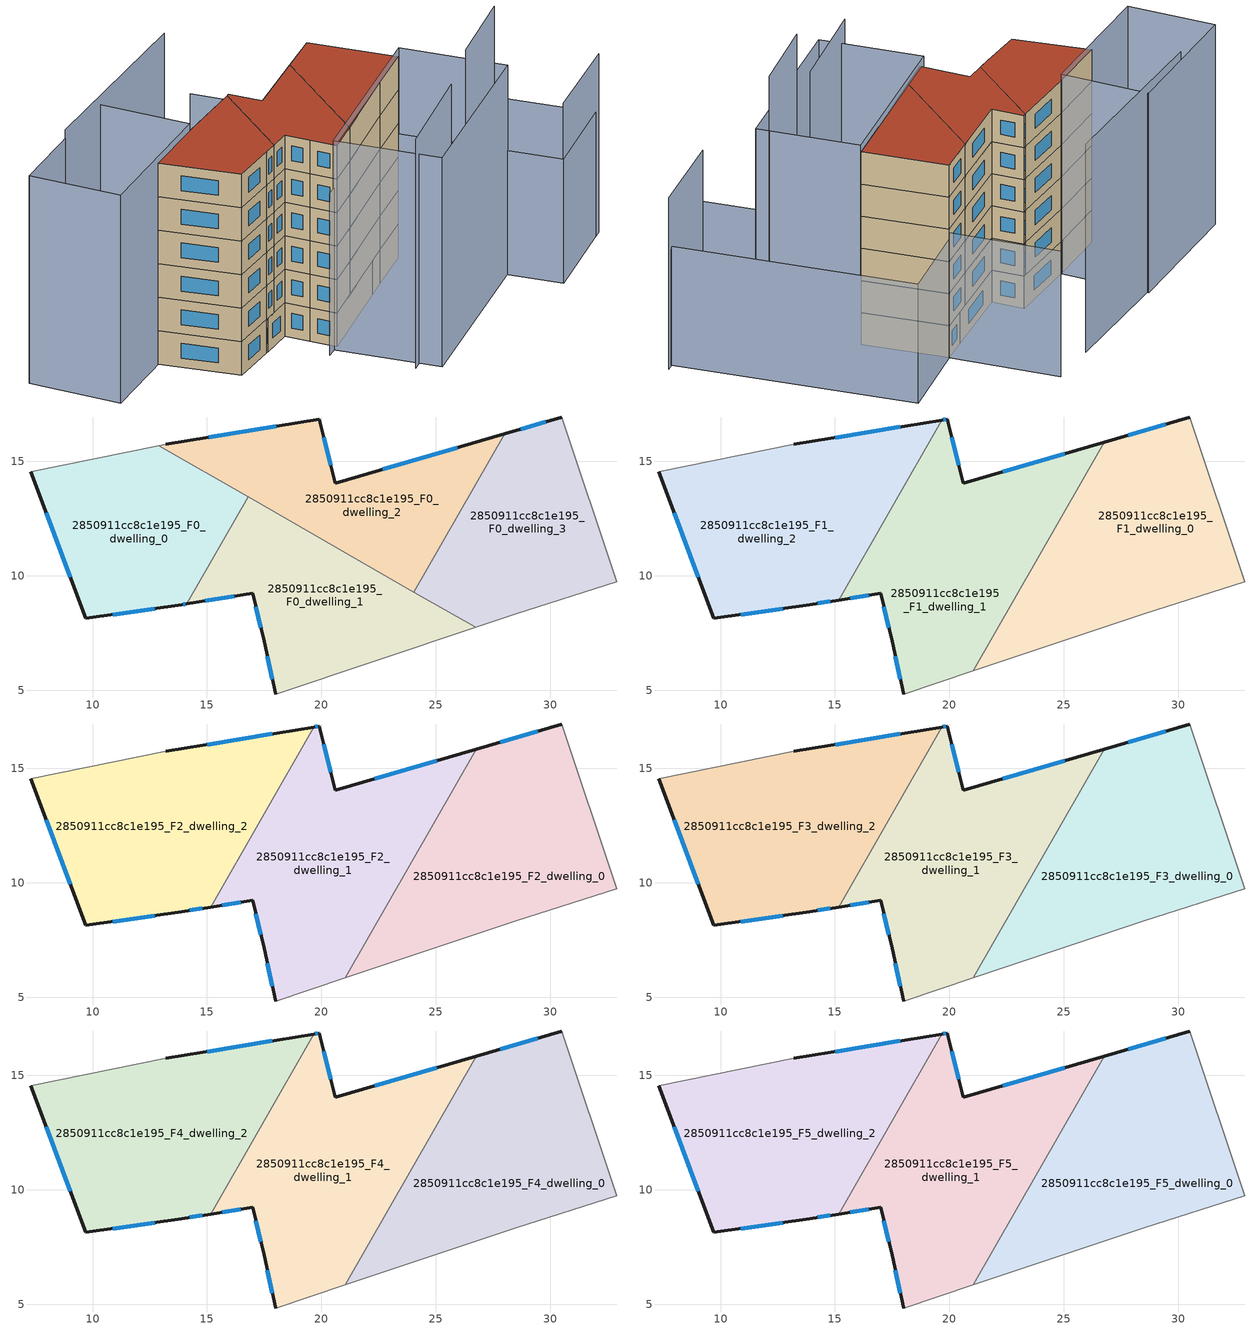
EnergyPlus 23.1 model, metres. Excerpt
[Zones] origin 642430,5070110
2850911cc8c1e195_F0_dwelling_0
 floor ground (EU_floor_Construction): 16.8,13.45 14.12,8.78 13.9,8.74 9.69,8.14 7.3,14.55 12.89,15.68 z0
 wall outside (EU_wall_Construction): 7.3,14.55 9.69,8.14 13.9,8.74 14.12,8.78 z0:3
 wall adiabatic (EU_wall_Construction): 12.89,15.68 7.3,14.55 z0:3
 wall to 2850911cc8c1e195_F0_dwelling_1 (EU_wall_Construction): 14.12,8.78 16.8,13.45 z0:3
 wall to 2850911cc8c1e195_F0_dwelling_2 (EU_wall_Construction): 16.8,13.45 12.89,15.68 z0:3
 window (EU_Window_Construction): 13.96,8.75 14.06,8.77 / 10.87,8.31 12.72,8.57 / 7.97,12.75 9.02,9.94 z0.84:2.16
2850911cc8c1e195_F0_dwelling_1
 floor ground (EU_floor_Construction): 26.74,7.75 18,4.84 17.5,7.14 17,9.24 14.12,8.78 16.8,13.45 z0
 wall outside (EU_wall_Construction): 14.12,8.78 17,9.24 17.5,7.14 18,4.84 z0:3
 wall adiabatic (EU_wall_Construction): 18,4.84 26.74,7.75 z0:3
 wall to 2850911cc8c1e195_F0_dwelling_3 (EU_wall_Construction): 26.74,7.75 24.04,9.29 z0:3
 wall to 2850911cc8c1e195_F0_dwelling_2 (EU_wall_Construction): 24.04,9.29 16.8,13.45 z0:3
 window (EU_Window_Construction): 17.64,6.49 17.86,5.48 / 17.14,8.65 17.36,7.73 / 14.93,8.91 16.19,9.11 z0.84:2.16
2850911cc8c1e195_F0_dwelling_2
 floor ground (EU_floor_Construction): 28.01,16.21 24.04,9.29 12.89,15.68 13.2,15.75 19.91,16.85 20.6,14.04 z0
 wall outside (EU_wall_Construction): 28.01,16.21 20.6,14.04 19.91,16.85 13.2,15.75 z0:3
 wall to 2850911cc8c1e195_F0_dwelling_3 (EU_wall_Construction): 24.04,9.29 28.01,16.21 z0:3
 wall adiabatic (EU_wall_Construction): 13.2,15.75 12.89,15.68 z0:3
 window (EU_Window_Construction): 18.03,16.54 15.08,16.06 / 20.41,14.83 20.1,16.06 / 25.93,15.6 22.68,14.65 z0.84:2.16
2850911cc8c1e195_F0_dwelling_3
 floor ground (EU_floor_Construction): 30.51,16.94 32.91,9.74 28.51,8.34 26.74,7.75 24.04,9.29 28.01,16.21 z0
 wall outside (EU_wall_Construction): 30.51,16.94 28.01,16.21 z0:3
 wall adiabatic (EU_wall_Construction): 26.74,7.75 28.51,8.34 32.91,9.74 30.51,16.94 z0:3
 window (EU_Window_Construction): 29.81,16.74 28.71,16.42 z0.84:2.16
2850911cc8c1e195_F1_dwelling_0
 floor to 2850911cc8c1e195_F0_dwelling_3 (EU_floor_Construction): 30.51,16.94 32.91,9.74 28.51,8.34 26.74,7.75 24.04,9.29 28.01,16.21 z3
 floor to 2850911cc8c1e195_F0_dwelling_1 (EU_floor_Construction): 26.74,7.75 21.04,5.85 23.27,9.74 z3
 floor to 2850911cc8c1e195_F0_dwelling_2 (EU_floor_Construction): 28.01,16.21 24.04,9.29 23.27,9.74 26.77,15.85 z3
 wall outside (EU_wall_Construction): 30.51,16.94 26.77,15.85 z3:6
 wall adiabatic (EU_wall_Construction): 21.04,5.85 28.51,8.34 32.91,9.74 30.51,16.94 z3:6
 wall to 2850911cc8c1e195_F1_dwelling_1 (EU_wall_Construction): 26.77,15.85 21.04,5.85 z3:6
 window (EU_Window_Construction): 29.46,16.64 27.82,16.15 z3.84:5.16
2850911cc8c1e195_F1_dwelling_1
 floor to 2850911cc8c1e195_F0_dwelling_1 (EU_floor_Construction): 23.27,9.74 21.04,5.85 18,4.84 17.5,7.14 17,9.24 15.16,8.94 17.5,13.04 z3
 floor to 2850911cc8c1e195_F0_dwelling_2 (EU_floor_Construction): 26.77,15.85 23.27,9.74 17.5,13.04 19.66,16.81 19.91,16.85 20.6,14.04 z3
 wall outside (EU_wall_Construction): 26.77,15.85 20.6,14.04 19.91,16.85 19.66,16.81 / 15.16,8.94 17,9.24 17.5,7.14 18,4.84 z3:6
 wall to 2850911cc8c1e195_F1_dwelling_2 (EU_wall_Construction): 19.66,16.81 15.16,8.94 z3:6
 wall adiabatic (EU_wall_Construction): 18,4.84 21.04,5.85 z3:6
 window (EU_Window_Construction): 19.84,16.84 19.73,16.82 / 20.41,14.83 20.1,16.06 / 25.04,15.34 22.33,14.55 / 17.64,6.49 17.86,5.48 / 17.14,8.65 17.36,7.73 / 15.67,9.03 16.48,9.16 z3.84:5.16
2850911cc8c1e195_F1_dwelling_2
 floor to 2850911cc8c1e195_F0_dwelling_0 (EU_floor_Construction): 16.8,13.45 14.12,8.78 13.9,8.74 9.69,8.14 7.3,14.55 12.89,15.68 z3
 floor to 2850911cc8c1e195_F0_dwelling_1 (EU_floor_Construction): 17.5,13.04 15.16,8.94 14.12,8.78 16.8,13.45 z3
 floor to 2850911cc8c1e195_F0_dwelling_2 (EU_floor_Construction): 19.66,16.81 17.5,13.04 12.89,15.68 13.2,15.75 z3
 wall outside (EU_wall_Construction): 19.66,16.81 13.2,15.75 / 7.3,14.55 9.69,8.14 13.9,8.74 15.16,8.94 z3:6
 wall adiabatic (EU_wall_Construction): 13.2,15.75 7.3,14.55 z3:6
 window (EU_Window_Construction): 17.85,16.51 15.01,16.04 / 14.25,8.8 14.8,8.89 / 10.87,8.31 12.72,8.57 / 7.97,12.75 9.02,9.94 z3.84:5.16
2850911cc8c1e195_F2_dwelling_0
 floor to 2850911cc8c1e195_F1_dwelling_0 (EU_floor_Construction): 30.51,16.94 32.91,9.74 28.51,8.34 21.04,5.85 26.77,15.85 z6
 wall outside (EU_wall_Construction): 30.51,16.94 26.77,15.85 z6:9
 wall adiabatic (EU_wall_Construction): 21.04,5.85 28.51,8.34 32.91,9.74 30.51,16.94 z6:9
 wall to 2850911cc8c1e195_F2_dwelling_1 (EU_wall_Construction): 26.77,15.85 21.04,5.85 z6:9
 window (EU_Window_Construction): 29.46,16.64 27.82,16.15 z6.84:8.16
2850911cc8c1e195_F2_dwelling_1
 floor to 2850911cc8c1e195_F1_dwelling_1 (EU_floor_Construction): 26.77,15.85 21.04,5.85 18,4.84 17.5,7.14 17,9.24 15.16,8.94 19.66,16.81 19.91,16.85 20.6,14.04 z6
 wall outside (EU_wall_Construction): 26.77,15.85 20.6,14.04 19.91,16.85 19.66,16.81 / 15.16,8.94 17,9.24 17.5,7.14 18,4.84 z6:9
 wall to 2850911cc8c1e195_F2_dwelling_2 (EU_wall_Construction): 19.66,16.81 15.16,8.94 z6:9
 wall adiabatic (EU_wall_Construction): 18,4.84 21.04,5.85 z6:9
 window (EU_Window_Construction): 19.84,16.84 19.73,16.82 / 20.41,14.83 20.1,16.06 / 25.04,15.34 22.33,14.55 / 17.64,6.49 17.86,5.48 / 17.14,8.65 17.36,7.73 / 15.67,9.03 16.48,9.16 z6.84:8.16
2850911cc8c1e195_F2_dwelling_2
 floor to 2850911cc8c1e195_F1_dwelling_2 (EU_floor_Construction): 19.66,16.81 15.16,8.94 13.9,8.74 9.69,8.14 7.3,14.55 13.2,15.75 z6
 wall outside (EU_wall_Construction): 19.66,16.81 13.2,15.75 / 7.3,14.55 9.69,8.14 13.9,8.74 15.16,8.94 z6:9
 wall adiabatic (EU_wall_Construction): 13.2,15.75 7.3,14.55 z6:9
 window (EU_Window_Construction): 17.85,16.51 15.01,16.04 / 14.25,8.8 14.8,8.89 / 10.87,8.31 12.72,8.57 / 7.97,12.75 9.02,9.94 z6.84:8.16
2850911cc8c1e195_F3_dwelling_0
 floor to 2850911cc8c1e195_F2_dwelling_0 (EU_floor_Construction): 30.51,16.94 32.91,9.74 28.51,8.34 21.04,5.85 26.77,15.85 z9
 wall outside (EU_wall_Construction): 30.51,16.94 26.77,15.85 z9:12
 wall adiabatic (EU_wall_Construction): 21.04,5.85 28.51,8.34 32.91,9.74 30.51,16.94 z9:12
 wall to 2850911cc8c1e195_F3_dwelling_1 (EU_wall_Construction): 26.77,15.85 21.04,5.85 z9:12
 window (EU_Window_Construction): 29.46,16.64 27.82,16.15 z9.84:11.16
2850911cc8c1e195_F3_dwelling_1
 floor to 2850911cc8c1e195_F2_dwelling_1 (EU_floor_Construction): 26.77,15.85 21.04,5.85 18,4.84 17.5,7.14 17,9.24 15.16,8.94 19.66,16.81 19.91,16.85 20.6,14.04 z9
 wall outside (EU_wall_Construction): 26.77,15.85 20.6,14.04 19.91,16.85 19.66,16.81 / 15.16,8.94 17,9.24 17.5,7.14 18,4.84 z9:12
 wall to 2850911cc8c1e195_F3_dwelling_2 (EU_wall_Construction): 19.66,16.81 15.16,8.94 z9:12
 wall adiabatic (EU_wall_Construction): 18,4.84 21.04,5.85 z9:12
 window (EU_Window_Construction): 19.84,16.84 19.73,16.82 / 20.41,14.83 20.1,16.06 / 25.04,15.34 22.33,14.55 / 17.64,6.49 17.86,5.48 / 17.14,8.65 17.36,7.73 / 15.67,9.03 16.48,9.16 z9.84:11.16
2850911cc8c1e195_F3_dwelling_2
 floor to 2850911cc8c1e195_F2_dwelling_2 (EU_floor_Construction): 19.66,16.81 15.16,8.94 13.9,8.74 9.69,8.14 7.3,14.55 13.2,15.75 z9
 wall outside (EU_wall_Construction): 19.66,16.81 13.2,15.75 / 7.3,14.55 9.69,8.14 13.9,8.74 15.16,8.94 z9:12
 wall adiabatic (EU_wall_Construction): 13.2,15.75 7.3,14.55 z9:12
 window (EU_Window_Construction): 17.85,16.51 15.01,16.04 / 14.25,8.8 14.8,8.89 / 10.87,8.31 12.72,8.57 / 7.97,12.75 9.02,9.94 z9.84:11.16
2850911cc8c1e195_F4_dwelling_0
 floor to 2850911cc8c1e195_F3_dwelling_0 (EU_floor_Construction): 30.51,16.94 32.91,9.74 28.51,8.34 21.04,5.85 26.77,15.85 z12
 wall outside (EU_wall_Construction): 30.51,16.94 26.77,15.85 z12:15
 wall adiabatic (EU_wall_Construction): 21.04,5.85 28.51,8.34 32.91,9.74 30.51,16.94 z12:15
 wall to 2850911cc8c1e195_F4_dwelling_1 (EU_wall_Construction): 26.77,15.85 21.04,5.85 z12:15
 window (EU_Window_Construction): 29.46,16.64 27.82,16.15 z12.84:14.16
2850911cc8c1e195_F4_dwelling_1
 floor to 2850911cc8c1e195_F3_dwelling_1 (EU_floor_Construction): 26.77,15.85 21.04,5.85 18,4.84 17.5,7.14 17,9.24 15.16,8.94 19.66,16.81 19.91,16.85 20.6,14.04 z12
 wall outside (EU_wall_Construction): 26.77,15.85 20.6,14.04 19.91,16.85 19.66,16.81 / 15.16,8.94 17,9.24 17.5,7.14 18,4.84 z12:15
 wall to 2850911cc8c1e195_F4_dwelling_2 (EU_wall_Construction): 19.66,16.81 15.16,8.94 z12:15
 wall adiabatic (EU_wall_Construction): 18,4.84 21.04,5.85 z12:15
 window (EU_Window_Construction): 19.84,16.84 19.73,16.82 / 20.41,14.83 20.1,16.06 / 25.04,15.34 22.33,14.55 / 17.64,6.49 17.86,5.48 / 17.14,8.65 17.36,7.73 / 15.67,9.03 16.48,9.16 z12.84:14.16
2850911cc8c1e195_F4_dwelling_2
 floor to 2850911cc8c1e195_F3_dwelling_2 (EU_floor_Construction): 19.66,16.81 15.16,8.94 13.9,8.74 9.69,8.14 7.3,14.55 13.2,15.75 z12
 wall outside (EU_wall_Construction): 19.66,16.81 13.2,15.75 / 7.3,14.55 9.69,8.14 13.9,8.74 15.16,8.94 z12:15
 wall adiabatic (EU_wall_Construction): 13.2,15.75 7.3,14.55 z12:15
 window (EU_Window_Construction): 17.85,16.51 15.01,16.04 / 14.25,8.8 14.8,8.89 / 10.87,8.31 12.72,8.57 / 7.97,12.75 9.02,9.94 z12.84:14.16
2850911cc8c1e195_F5_dwelling_0
 floor to 2850911cc8c1e195_F4_dwelling_0 (EU_floor_Construction): 30.51,16.94 32.91,9.74 28.51,8.34 21.04,5.85 26.77,15.85 z15
 wall outside (EU_wall_Construction): 30.51,16.94 26.77,15.85 z15:18
 wall adiabatic (EU_wall_Construction): 21.04,5.85 28.51,8.34 32.91,9.74 30.51,16.94 z15:18
 wall to 2850911cc8c1e195_F5_dwelling_1 (EU_wall_Construction): 26.77,15.85 21.04,5.85 z15:18
 window (EU_Window_Construction): 29.46,16.64 27.82,16.15 z15.84:17.16
 roof outside (EU_roof_Construction): 32.91,9.74 30.51,16.94 26.77,15.85 21.04,5.85 28.51,8.34 z18
2850911cc8c1e195_F5_dwelling_1
 floor to 2850911cc8c1e195_F4_dwelling_1 (EU_floor_Construction): 26.77,15.85 21.04,5.85 18,4.84 17.5,7.14 17,9.24 15.16,8.94 19.66,16.81 19.91,16.85 20.6,14.04 z15
 wall outside (EU_wall_Construction): 26.77,15.85 20.6,14.04 19.91,16.85 19.66,16.81 / 15.16,8.94 17,9.24 17.5,7.14 18,4.84 z15:18
 wall to 2850911cc8c1e195_F5_dwelling_2 (EU_wall_Construction): 19.66,16.81 15.16,8.94 z15:18
 wall adiabatic (EU_wall_Construction): 18,4.84 21.04,5.85 z15:18
 window (EU_Window_Construction): 19.84,16.84 19.73,16.82 / 20.41,14.83 20.1,16.06 / 25.04,15.34 22.33,14.55 / 17.64,6.49 17.86,5.48 / 17.14,8.65 17.36,7.73 / 15.67,9.03 16.48,9.16 z15.84:17.16
 roof outside (EU_roof_Construction): 21.04,5.85 26.77,15.85 20.6,14.04 19.91,16.85 19.66,16.81 15.16,8.94 17,9.24 17.5,7.14 18,4.84 z18
2850911cc8c1e195_F5_dwelling_2
 floor to 2850911cc8c1e195_F4_dwelling_2 (EU_floor_Construction): 19.66,16.81 15.16,8.94 13.9,8.74 9.69,8.14 7.3,14.55 13.2,15.75 z15
 wall outside (EU_wall_Construction): 19.66,16.81 13.2,15.75 / 7.3,14.55 9.69,8.14 13.9,8.74 15.16,8.94 z15:18
 wall adiabatic (EU_wall_Construction): 13.2,15.75 7.3,14.55 z15:18
 window (EU_Window_Construction): 17.85,16.51 15.01,16.04 / 14.25,8.8 14.8,8.89 / 10.87,8.31 12.72,8.57 / 7.97,12.75 9.02,9.94 z15.84:17.16
 roof outside (EU_roof_Construction): 15.16,8.94 19.66,16.81 13.2,15.75 7.3,14.55 9.69,8.14 13.9,8.74 z18
shading: 18.76,-2.26 27.82,0.86 z0:20.5; 28.21,-0.27 35.45,2.23 z0:23.8; 37.31,-3.17 45.65,-0.58 z0:16; 16.49,4.48 18.13,4.9 z0:14.5; 17.44,4.82 33.06,9.78 / 33.06,9.78 35.81,1.13 / 35.81,1.13 20.19,-3.83 / 20.19,-3.83 17.44,4.82 z0:18.7; 38.36,19.52 45.02,-0.77 / 45.02,-0.77 37.17,-3.35 / 37.17,-3.35 30.51,16.94 / 30.51,16.94 38.36,19.52 z0:11.1; -1.26,20.9 11.62,23.52 / 11.62,23.52 13.2,15.75 / 13.2,15.75 0.32,13.13 / 0.32,13.13 -1.26,20.9 z0:18.6; 30.51,16.94 27.76,26.31 z0:11.7; 23.11,25.45 5.4,22.25 z0:19.4
[Building]
EU S2 Campaign: North Axis=0; Terrain=City; Solar Distribution=FullExterior
[Site:Location]
Lyon-Bron: Latitude=45.75; Longitude=5; Time Zone=1; Elevation=198
[SizingPeriod:WeatherFileDays]
AnnualSizingPeriod: Begin Month=1; Begin Day of Month=1; End Month=12; End Day of Month=31; Day of Week for Start Day=Monday; Use Weather File Daylight Saving Period=No; Use Weather File Rain and Snow Indicators=No
[MATERIAL]
EU_InternalMass_Material: Roughness=MediumRough; Thickness=0.1; Conductivity=1; Density=1800; Specific Heat=900; Thermal Absorptance=0.9; Solar Absorptance=0.7; Visible Absorptance=0.7
[MATERIAL:NOMASS] Roughness=MediumRough; Thermal Absorptance=0.9; Solar Absorptance=0.7; Visible Absorptance=0.7
Name | Thermal Resistance
EU_wall_NoMass | 0.776494
EU_roof_NoMass | 0.486893
EU_floor_NoMass | 0.421597
[WINDOWMATERIAL:SIMPLEGLAZINGSYSTEM]
EU_Window_SimpleGlazing: UFactor=4.24961; Solar Heat Gain Coefficient=0.83; Visible Transmittance=0.83
[CONSTRUCTION]
EU_wall_Construction: EU_wall_NoMass
EU_roof_Construction: EU_roof_NoMass
EU_floor_Construction: EU_floor_NoMass
EU_Window_Construction: EU_Window_SimpleGlazing
EU_InternalMass_Construction: EU_InternalMass_Material
[ZONE] Type=1; Multiplier=1; Ceiling Height=autocalculate; Floor Area=autocalculate; Part of Total Floor Area=Yes
Name | Volume
2850911cc8c1e195_F0_dwelling_0 | 141.243
2850911cc8c1e195_F1_dwelling_0; 2850911cc8c1e195_F2_dwelling_0; 2850911cc8c1e195_F3_dwelling_0; 2850911cc8c1e195_F4_dwelling_0; 2850911cc8c1e195_F5_dwelling_0 | 188.315
2850911cc8c1e195_F0_dwelling_1 | 141.242
2850911cc8c1e195_F1_dwelling_1; 2850911cc8c1e195_F2_dwelling_1; 2850911cc8c1e195_F3_dwelling_1; 2850911cc8c1e195_F4_dwelling_1; 2850911cc8c1e195_F5_dwelling_1 | 188.313
2850911cc8c1e195_F0_dwelling_2 | 141.24
2850911cc8c1e195_F1_dwelling_2; 2850911cc8c1e195_F2_dwelling_2; 2850911cc8c1e195_F3_dwelling_2; 2850911cc8c1e195_F4_dwelling_2; 2850911cc8c1e195_F5_dwelling_2 | 188.317
2850911cc8c1e195_F0_dwelling_3 | 141.236
[INTERNALMASS] Construction=EU_InternalMass_Construction
Name | Zone or ZoneList | Surface Area
2850911cc8c1e195_F0_dwelling_0_EU_InternalMass | 2850911cc8c1e195_F0_dwelling_0 | 47.082
2850911cc8c1e195_F0_dwelling_1_EU_InternalMass | 2850911cc8c1e195_F0_dwelling_1 | 47.0801
2850911cc8c1e195_F0_dwelling_2_EU_InternalMass | 2850911cc8c1e195_F0_dwelling_2 | 47.079
2850911cc8c1e195_F0_dwelling_3_EU_InternalMass | 2850911cc8c1e195_F0_dwelling_3 | 47.0785
2850911cc8c1e195_F1_dwelling_0_EU_InternalMass | 2850911cc8c1e195_F1_dwelling_0 | 62.7716
2850911cc8c1e195_F1_dwelling_1_EU_InternalMass | 2850911cc8c1e195_F1_dwelling_1 | 62.7707
2850911cc8c1e195_F1_dwelling_2_EU_InternalMass | 2850911cc8c1e195_F1_dwelling_2 | 62.7723
2850911cc8c1e195_F2_dwelling_0_EU_InternalMass | 2850911cc8c1e195_F2_dwelling_0 | 62.7716
2850911cc8c1e195_F2_dwelling_1_EU_InternalMass | 2850911cc8c1e195_F2_dwelling_1 | 62.7707
2850911cc8c1e195_F2_dwelling_2_EU_InternalMass | 2850911cc8c1e195_F2_dwelling_2 | 62.7723
2850911cc8c1e195_F3_dwelling_0_EU_InternalMass | 2850911cc8c1e195_F3_dwelling_0 | 62.7716
2850911cc8c1e195_F3_dwelling_1_EU_InternalMass | 2850911cc8c1e195_F3_dwelling_1 | 62.7707
2850911cc8c1e195_F3_dwelling_2_EU_InternalMass | 2850911cc8c1e195_F3_dwelling_2 | 62.7723
2850911cc8c1e195_F4_dwelling_0_EU_InternalMass | 2850911cc8c1e195_F4_dwelling_0 | 62.7716
2850911cc8c1e195_F4_dwelling_1_EU_InternalMass | 2850911cc8c1e195_F4_dwelling_1 | 62.7707
2850911cc8c1e195_F4_dwelling_2_EU_InternalMass | 2850911cc8c1e195_F4_dwelling_2 | 62.7723
2850911cc8c1e195_F5_dwelling_0_EU_InternalMass | 2850911cc8c1e195_F5_dwelling_0 | 62.7716
2850911cc8c1e195_F5_dwelling_1_EU_InternalMass | 2850911cc8c1e195_F5_dwelling_1 | 62.7707
2850911cc8c1e195_F5_dwelling_2_EU_InternalMass | 2850911cc8c1e195_F5_dwelling_2 | 62.7723
[OTHEREQUIPMENT] Fuel Type=Electricity; Design Level Calculation Method=Watts/Area; Power per Zone Floor Area=1; Fraction Latent=0; Fraction Radiant=0; Fraction Lost=0; Carbon Dioxide Generation Rate=0; EndUse Subcategory=EU_Step8_InternalGains
Name | Zone or ZoneList or Space or SpaceList | Schedule
EU_Step8_InternalGain_2850911cc8c1e195_F0_dwelling_0_f000 | 2850911cc8c1e195_F0_dwelling_0 | EU_Step8_GainSchedule_2850911cc8c1e195_F0_dwelling_0_f000
EU_Step8_InternalGain_2850911cc8c1e195_F0_dwelling_1_f000 | 2850911cc8c1e195_F0_dwelling_1 | EU_Step8_GainSchedule_2850911cc8c1e195_F0_dwelling_1_f000
EU_Step8_InternalGain_2850911cc8c1e195_F0_dwelling_2_f000 | 2850911cc8c1e195_F0_dwelling_2 | EU_Step8_GainSchedule_2850911cc8c1e195_F0_dwelling_2_f000
EU_Step8_InternalGain_2850911cc8c1e195_F0_dwelling_3_f000 | 2850911cc8c1e195_F0_dwelling_3 | EU_Step8_GainSchedule_2850911cc8c1e195_F0_dwelling_3_f000
EU_Step8_InternalGain_2850911cc8c1e195_F1_dwelling_0_f000 | 2850911cc8c1e195_F1_dwelling_0 | EU_Step8_GainSchedule_2850911cc8c1e195_F1_dwelling_0_f000
EU_Step8_InternalGain_2850911cc8c1e195_F1_dwelling_1_f000 | 2850911cc8c1e195_F1_dwelling_1 | EU_Step8_GainSchedule_2850911cc8c1e195_F1_dwelling_1_f000
EU_Step8_InternalGain_2850911cc8c1e195_F1_dwelling_2_f000 | 2850911cc8c1e195_F1_dwelling_2 | EU_Step8_GainSchedule_2850911cc8c1e195_F1_dwelling_2_f000
EU_Step8_InternalGain_2850911cc8c1e195_F2_dwelling_0_f000 | 2850911cc8c1e195_F2_dwelling_0 | EU_Step8_GainSchedule_2850911cc8c1e195_F2_dwelling_0_f000
EU_Step8_InternalGain_2850911cc8c1e195_F2_dwelling_1_f000 | 2850911cc8c1e195_F2_dwelling_1 | EU_Step8_GainSchedule_2850911cc8c1e195_F2_dwelling_1_f000
EU_Step8_InternalGain_2850911cc8c1e195_F2_dwelling_2_f000 | 2850911cc8c1e195_F2_dwelling_2 | EU_Step8_GainSchedule_2850911cc8c1e195_F2_dwelling_2_f000
EU_Step8_InternalGain_2850911cc8c1e195_F3_dwelling_0_f000 | 2850911cc8c1e195_F3_dwelling_0 | EU_Step8_GainSchedule_2850911cc8c1e195_F3_dwelling_0_f000
EU_Step8_InternalGain_2850911cc8c1e195_F3_dwelling_1_f000 | 2850911cc8c1e195_F3_dwelling_1 | EU_Step8_GainSchedule_2850911cc8c1e195_F3_dwelling_1_f000
EU_Step8_InternalGain_2850911cc8c1e195_F3_dwelling_2_f000 | 2850911cc8c1e195_F3_dwelling_2 | EU_Step8_GainSchedule_2850911cc8c1e195_F3_dwelling_2_f000
EU_Step8_InternalGain_2850911cc8c1e195_F4_dwelling_0_f000 | 2850911cc8c1e195_F4_dwelling_0 | EU_Step8_GainSchedule_2850911cc8c1e195_F4_dwelling_0_f000
EU_Step8_InternalGain_2850911cc8c1e195_F4_dwelling_1_f000 | 2850911cc8c1e195_F4_dwelling_1 | EU_Step8_GainSchedule_2850911cc8c1e195_F4_dwelling_1_f000
EU_Step8_InternalGain_2850911cc8c1e195_F4_dwelling_2_f000 | 2850911cc8c1e195_F4_dwelling_2 | EU_Step8_GainSchedule_2850911cc8c1e195_F4_dwelling_2_f000
EU_Step8_InternalGain_2850911cc8c1e195_F5_dwelling_0_f000 | 2850911cc8c1e195_F5_dwelling_0 | EU_Step8_GainSchedule_2850911cc8c1e195_F5_dwelling_0_f000
EU_Step8_InternalGain_2850911cc8c1e195_F5_dwelling_1_f000 | 2850911cc8c1e195_F5_dwelling_1 | EU_Step8_GainSchedule_2850911cc8c1e195_F5_dwelling_1_f000
EU_Step8_InternalGain_2850911cc8c1e195_F5_dwelling_2_f000 | 2850911cc8c1e195_F5_dwelling_2 | EU_Step8_GainSchedule_2850911cc8c1e195_F5_dwelling_2_f000
[ZONEVENTILATION:DESIGNFLOWRATE] Schedule=EU_AlwaysOn; Design Flow Rate Calculation Method=AirChanges/Hour; Air Changes per Hour=0.693814; Ventilation Type=Natural; Fan Pressure Rise=0; Fan Total Efficiency=1; Constant Term Coefficient=1; Temperature Term Coefficient=0; Velocity Term Coefficient=0; Velocity Squared Term Coefficient=0; Minimum Indoor Temperature=-100; Maximum Indoor Temperature=100; Delta Temperature=-100; Minimum Outdoor Temperature=-100; Maximum Outdoor Temperature=100; Maximum Wind Speed=40
Name | Zone or ZoneList or Space or SpaceList
EU_ConstantAir_2850911cc8c1e195_F0_dwelling_0 | 2850911cc8c1e195_F0_dwelling_0
EU_ConstantAir_2850911cc8c1e195_F0_dwelling_1 | 2850911cc8c1e195_F0_dwelling_1
EU_ConstantAir_2850911cc8c1e195_F0_dwelling_2 | 2850911cc8c1e195_F0_dwelling_2
EU_ConstantAir_2850911cc8c1e195_F0_dwelling_3 | 2850911cc8c1e195_F0_dwelling_3
EU_ConstantAir_2850911cc8c1e195_F1_dwelling_0 | 2850911cc8c1e195_F1_dwelling_0
EU_ConstantAir_2850911cc8c1e195_F1_dwelling_1 | 2850911cc8c1e195_F1_dwelling_1
EU_ConstantAir_2850911cc8c1e195_F1_dwelling_2 | 2850911cc8c1e195_F1_dwelling_2
EU_ConstantAir_2850911cc8c1e195_F2_dwelling_0 | 2850911cc8c1e195_F2_dwelling_0
EU_ConstantAir_2850911cc8c1e195_F2_dwelling_1 | 2850911cc8c1e195_F2_dwelling_1
EU_ConstantAir_2850911cc8c1e195_F2_dwelling_2 | 2850911cc8c1e195_F2_dwelling_2
EU_ConstantAir_2850911cc8c1e195_F3_dwelling_0 | 2850911cc8c1e195_F3_dwelling_0
EU_ConstantAir_2850911cc8c1e195_F3_dwelling_1 | 2850911cc8c1e195_F3_dwelling_1
EU_ConstantAir_2850911cc8c1e195_F3_dwelling_2 | 2850911cc8c1e195_F3_dwelling_2
EU_ConstantAir_2850911cc8c1e195_F4_dwelling_0 | 2850911cc8c1e195_F4_dwelling_0
EU_ConstantAir_2850911cc8c1e195_F4_dwelling_1 | 2850911cc8c1e195_F4_dwelling_1
EU_ConstantAir_2850911cc8c1e195_F4_dwelling_2 | 2850911cc8c1e195_F4_dwelling_2
EU_ConstantAir_2850911cc8c1e195_F5_dwelling_0 | 2850911cc8c1e195_F5_dwelling_0
EU_ConstantAir_2850911cc8c1e195_F5_dwelling_1 | 2850911cc8c1e195_F5_dwelling_1
EU_ConstantAir_2850911cc8c1e195_F5_dwelling_2 | 2850911cc8c1e195_F5_dwelling_2
[HVACTEMPLATE:THERMOSTAT] Constant Heating Setpoint=20; Constant Cooling Setpoint=50
EU_HeatOnly_2850911cc8c1e195_F0_dwelling_0; EU_HeatOnly_2850911cc8c1e195_F0_dwelling_1; EU_HeatOnly_2850911cc8c1e195_F0_dwelling_2; EU_HeatOnly_2850911cc8c1e195_F0_dwelling_3; EU_HeatOnly_2850911cc8c1e195_F1_dwelling_0; EU_HeatOnly_2850911cc8c1e195_F1_dwelling_1; EU_HeatOnly_2850911cc8c1e195_F1_dwelling_2; EU_HeatOnly_2850911cc8c1e195_F2_dwelling_0; EU_HeatOnly_2850911cc8c1e195_F2_dwelling_1; EU_HeatOnly_2850911cc8c1e195_F2_dwelling_2; EU_HeatOnly_2850911cc8c1e195_F3_dwelling_0; EU_HeatOnly_2850911cc8c1e195_F3_dwelling_1; EU_HeatOnly_2850911cc8c1e195_F3_dwelling_2; EU_HeatOnly_2850911cc8c1e195_F4_dwelling_0; EU_HeatOnly_2850911cc8c1e195_F4_dwelling_1; EU_HeatOnly_2850911cc8c1e195_F4_dwelling_2; EU_HeatOnly_2850911cc8c1e195_F5_dwelling_0; EU_HeatOnly_2850911cc8c1e195_F5_dwelling_1; EU_HeatOnly_2850911cc8c1e195_F5_dwelling_2
[HVACTEMPLATE:ZONE:IDEALLOADSAIRSYSTEM] System Availability Schedule=EU_AlwaysOn; Maximum Heating Supply Air Temperature=50; Minimum Cooling Supply Air Temperature=13; Maximum Heating Supply Air Humidity Ratio=0.0156; Minimum Cooling Supply Air Humidity Ratio=0.0077; Heating Limit=NoLimit; Cooling Limit=NoLimit; Heating Availability Schedule=EU_AlwaysOn; Cooling Availability Schedule=EU_CoolingOff; Dehumidification Control Type=ConstantSensibleHeatRatio; Cooling Sensible Heat Ratio=0.7; Dehumidification Setpoint=60; Humidification Control Type=None; Humidification Setpoint=30; Outdoor Air Method=None; Outdoor Air Flow Rate per Person=0.00944; Outdoor Air Flow Rate per Zone Floor Area=0; Outdoor Air Flow Rate per Zone=0; Demand Controlled Ventilation Type=None; Outdoor Air Economizer Type=NoEconomizer; Heat Recovery Type=None; Sensible Heat Recovery Effectiveness=0.7; Latent Heat Recovery Effectiveness=0.65
Name | Template Thermostat
2850911cc8c1e195_F0_dwelling_0 | EU_HeatOnly_2850911cc8c1e195_F0_dwelling_0
2850911cc8c1e195_F0_dwelling_1 | EU_HeatOnly_2850911cc8c1e195_F0_dwelling_1
2850911cc8c1e195_F0_dwelling_2 | EU_HeatOnly_2850911cc8c1e195_F0_dwelling_2
2850911cc8c1e195_F0_dwelling_3 | EU_HeatOnly_2850911cc8c1e195_F0_dwelling_3
2850911cc8c1e195_F1_dwelling_0 | EU_HeatOnly_2850911cc8c1e195_F1_dwelling_0
2850911cc8c1e195_F1_dwelling_1 | EU_HeatOnly_2850911cc8c1e195_F1_dwelling_1
2850911cc8c1e195_F1_dwelling_2 | EU_HeatOnly_2850911cc8c1e195_F1_dwelling_2
2850911cc8c1e195_F2_dwelling_0 | EU_HeatOnly_2850911cc8c1e195_F2_dwelling_0
2850911cc8c1e195_F2_dwelling_1 | EU_HeatOnly_2850911cc8c1e195_F2_dwelling_1
2850911cc8c1e195_F2_dwelling_2 | EU_HeatOnly_2850911cc8c1e195_F2_dwelling_2
2850911cc8c1e195_F3_dwelling_0 | EU_HeatOnly_2850911cc8c1e195_F3_dwelling_0
2850911cc8c1e195_F3_dwelling_1 | EU_HeatOnly_2850911cc8c1e195_F3_dwelling_1
2850911cc8c1e195_F3_dwelling_2 | EU_HeatOnly_2850911cc8c1e195_F3_dwelling_2
2850911cc8c1e195_F4_dwelling_0 | EU_HeatOnly_2850911cc8c1e195_F4_dwelling_0
2850911cc8c1e195_F4_dwelling_1 | EU_HeatOnly_2850911cc8c1e195_F4_dwelling_1
2850911cc8c1e195_F4_dwelling_2 | EU_HeatOnly_2850911cc8c1e195_F4_dwelling_2
2850911cc8c1e195_F5_dwelling_0 | EU_HeatOnly_2850911cc8c1e195_F5_dwelling_0
2850911cc8c1e195_F5_dwelling_1 | EU_HeatOnly_2850911cc8c1e195_F5_dwelling_1
2850911cc8c1e195_F5_dwelling_2 | EU_HeatOnly_2850911cc8c1e195_F5_dwelling_2
[SIZING:ZONE] Zone Cooling Design Supply Air Temperature Input Method=SupplyAirTemperature; Zone Cooling Design Supply Air Temperature=13; Zone Heating Design Supply Air Temperature Input Method=SupplyAirTemperature; Zone Heating Design Supply Air Temperature=50; Zone Cooling Design Supply Air Humidity Ratio=0.008; Zone Heating Design Supply Air Humidity Ratio=0.008; Cooling Design Air Flow Method=DesignDay; Cooling Design Air Flow Rate=0; Cooling Minimum Air Flow per Zone Floor Area=0.000762; Cooling Minimum Air Flow=0; Cooling Minimum Air Flow Fraction=0.2; Heating Design Air Flow Method=DesignDay; Heating Design Air Flow Rate=0; Heating Maximum Air Flow per Zone Floor Area=0.002032; Heating Maximum Air Flow=0.141576; Heating Maximum Air Flow Fraction=0.3; Account for Dedicated Outdoor Air System=No; Dedicated Outdoor Air System Control Strategy=NeutralSupplyAir; Dedicated Outdoor Air Low Setpoint Temperature for Design=autosize; Dedicated Outdoor Air High Setpoint Temperature for Design=autosize; Zone Load Sizing Method=Sensible Load Only No Latent Load; Zone Latent Cooling Design Supply Air Humidity Ratio Input Method=HumidityRatioDifference; Zone Cooling Design Supply Air Humidity Ratio Difference=0.005; Zone Latent Heating Design Supply Air Humidity Ratio Input Method=HumidityRatioDifference; Zone Humidification Design Supply Air Humidity Ratio Difference=0.005
2850911cc8c1e195_F0_dwelling_0; 2850911cc8c1e195_F0_dwelling_1; 2850911cc8c1e195_F0_dwelling_2; 2850911cc8c1e195_F0_dwelling_3; 2850911cc8c1e195_F1_dwelling_0; 2850911cc8c1e195_F1_dwelling_1; 2850911cc8c1e195_F1_dwelling_2; 2850911cc8c1e195_F2_dwelling_0; 2850911cc8c1e195_F2_dwelling_1; 2850911cc8c1e195_F2_dwelling_2; 2850911cc8c1e195_F3_dwelling_0; 2850911cc8c1e195_F3_dwelling_1; 2850911cc8c1e195_F3_dwelling_2; 2850911cc8c1e195_F4_dwelling_0; 2850911cc8c1e195_F4_dwelling_1; 2850911cc8c1e195_F4_dwelling_2; 2850911cc8c1e195_F5_dwelling_0; 2850911cc8c1e195_F5_dwelling_1; 2850911cc8c1e195_F5_dwelling_2
[SCHEDULE:CONSTANT]
Name | Hourly Value
EU_AlwaysOn | 1
EU_CoolingOff | 0
[SCHEDULE:FILE] Column Number=1; Rows to Skip at Top=0; Number of Hours of Data=8760; Column Separator=Comma; Interpolate to Timestep=No; Minutes per Item=60; Adjust Schedule for Daylight Savings=Yes
Name | File
EU_Step8_GainSchedule_2850911cc8c1e195_F0_dwelling_0_f000 | ../../schedules/2850911cc8c1e195/2850911cc8c1e195_F0_dwelling_0_f000_gain.csv
EU_Step8_GainSchedule_2850911cc8c1e195_F0_dwelling_1_f000 | ../../schedules/2850911cc8c1e195/2850911cc8c1e195_F0_dwelling_1_f000_gain.csv
EU_Step8_GainSchedule_2850911cc8c1e195_F0_dwelling_2_f000 | ../../schedules/2850911cc8c1e195/2850911cc8c1e195_F0_dwelling_2_f000_gain.csv
EU_Step8_GainSchedule_2850911cc8c1e195_F0_dwelling_3_f000 | ../../schedules/2850911cc8c1e195/2850911cc8c1e195_F0_dwelling_3_f000_gain.csv
EU_Step8_GainSchedule_2850911cc8c1e195_F1_dwelling_0_f000 | ../../schedules/2850911cc8c1e195/2850911cc8c1e195_F1_dwelling_0_f000_gain.csv
EU_Step8_GainSchedule_2850911cc8c1e195_F1_dwelling_1_f000 | ../../schedules/2850911cc8c1e195/2850911cc8c1e195_F1_dwelling_1_f000_gain.csv
EU_Step8_GainSchedule_2850911cc8c1e195_F1_dwelling_2_f000 | ../../schedules/2850911cc8c1e195/2850911cc8c1e195_F1_dwelling_2_f000_gain.csv
EU_Step8_GainSchedule_2850911cc8c1e195_F2_dwelling_0_f000 | ../../schedules/2850911cc8c1e195/2850911cc8c1e195_F2_dwelling_0_f000_gain.csv
EU_Step8_GainSchedule_2850911cc8c1e195_F2_dwelling_1_f000 | ../../schedules/2850911cc8c1e195/2850911cc8c1e195_F2_dwelling_1_f000_gain.csv
EU_Step8_GainSchedule_2850911cc8c1e195_F2_dwelling_2_f000 | ../../schedules/2850911cc8c1e195/2850911cc8c1e195_F2_dwelling_2_f000_gain.csv
EU_Step8_GainSchedule_2850911cc8c1e195_F3_dwelling_0_f000 | ../../schedules/2850911cc8c1e195/2850911cc8c1e195_F3_dwelling_0_f000_gain.csv
EU_Step8_GainSchedule_2850911cc8c1e195_F3_dwelling_1_f000 | ../../schedules/2850911cc8c1e195/2850911cc8c1e195_F3_dwelling_1_f000_gain.csv
EU_Step8_GainSchedule_2850911cc8c1e195_F3_dwelling_2_f000 | ../../schedules/2850911cc8c1e195/2850911cc8c1e195_F3_dwelling_2_f000_gain.csv
EU_Step8_GainSchedule_2850911cc8c1e195_F4_dwelling_0_f000 | ../../schedules/2850911cc8c1e195/2850911cc8c1e195_F4_dwelling_0_f000_gain.csv
EU_Step8_GainSchedule_2850911cc8c1e195_F4_dwelling_1_f000 | ../../schedules/2850911cc8c1e195/2850911cc8c1e195_F4_dwelling_1_f000_gain.csv
EU_Step8_GainSchedule_2850911cc8c1e195_F4_dwelling_2_f000 | ../../schedules/2850911cc8c1e195/2850911cc8c1e195_F4_dwelling_2_f000_gain.csv
EU_Step8_GainSchedule_2850911cc8c1e195_F5_dwelling_0_f000 | ../../schedules/2850911cc8c1e195/2850911cc8c1e195_F5_dwelling_0_f000_gain.csv
EU_Step8_GainSchedule_2850911cc8c1e195_F5_dwelling_1_f000 | ../../schedules/2850911cc8c1e195/2850911cc8c1e195_F5_dwelling_1_f000_gain.csv
EU_Step8_GainSchedule_2850911cc8c1e195_F5_dwelling_2_f000 | ../../schedules/2850911cc8c1e195/2850911cc8c1e195_F5_dwelling_2_f000_gain.csv
